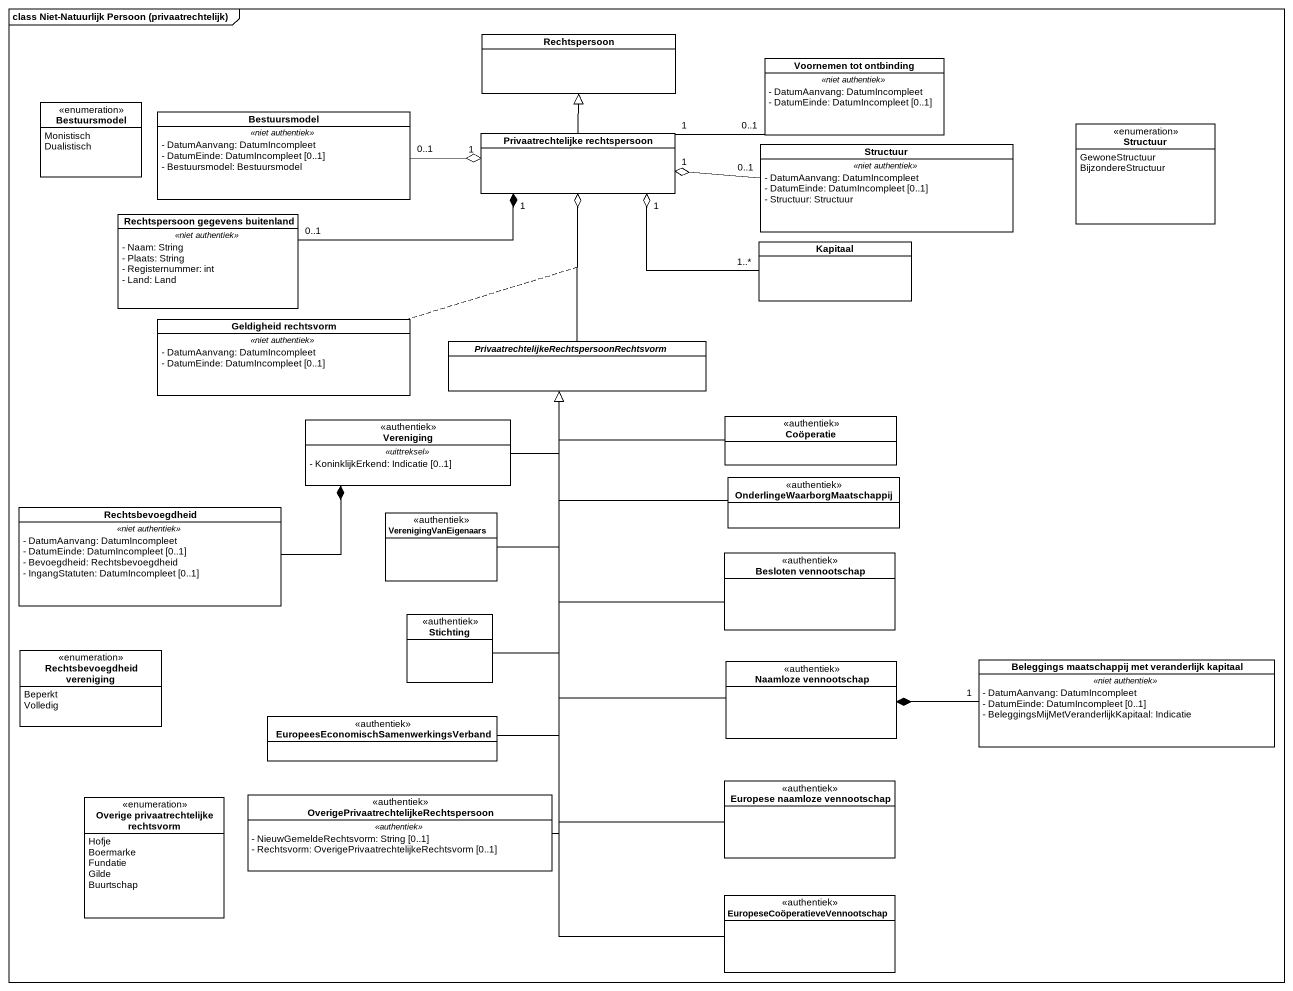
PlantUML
@startuml
mainframe class Niet-Natuurlijk Persoon (privaatrechtelijk)
hide circle
hide empty members
skinparam classAttributeIconSize 0
class Rechtspersoon
class "Voornemen tot ontbinding" as Voornemen_tot_ontbinding {
  .. <<niet authentiek>> ..
  - DatumAanvang: DatumIncompleet
  - DatumEinde: DatumIncompleet [0..1]
}
enum Bestuursmodel {
  Monistisch
  Dualistisch
}
class "Bestuursmodel" as Bestuursmodel_2 {
  .. <<niet authentiek>> ..
  - DatumAanvang: DatumIncompleet
  - DatumEinde: DatumIncompleet [0..1]
  - Bestuursmodel: Bestuursmodel
}
enum Structuur {
  GewoneStructuur
  BijzondereStructuur
}
class "Privaatrechtelijke rechtspersoon" as Privaatrechtelijke
class "Structuur" as Structuur_2 {
  .. <<niet authentiek>> ..
  - DatumAanvang: DatumIncompleet
  - DatumEinde: DatumIncompleet [0..1]
  - Structuur: Structuur
}
class "Rechtspersoon gegevens buitenland" as Rechtspersoon_gegevens {
  .. <<niet authentiek>> ..
  - Naam: String
  - Plaats: String
  - Registernummer: int
  - Land: Land
}
class Kapitaal
class "Geldigheid rechtsvorm" as Geldigheid_rechtsvorm {
  .. <<niet authentiek>> ..
  - DatumAanvang: DatumIncompleet
  - DatumEinde: DatumIncompleet [0..1]
}
abstract class "PrivaatrechtelijkeRechtspersoonRechtsvorm" as PrivaatrechtelijkeRechtspers
class Vereniging <<authentiek>> {
  .. <<uittreksel>> ..
  - KoninklijkErkend: Indicatie [0..1]
}
class Coöperatie <<authentiek>>
class "OnderlingeWaarborgMaatschappij" as OnderlingeWaarborgMaatschapp <<authentiek>>
class Rechtsbevoegdheid {
  .. <<niet authentiek>> ..
  - DatumAanvang: DatumIncompleet
  - DatumEinde: DatumIncompleet [0..1]
  - Bevoegdheid: Rechtsbevoegdheid
  - IngangStatuten: DatumIncompleet [0..1]
}
class VerenigingVanEigenaars <<authentiek>>
class "Besloten vennootschap" as Besloten_vennootschap <<authentiek>>
class Stichting <<authentiek>>
enum "Rechtsbevoegdheid vereniging" as Rechtsbevoegdheid_vereniging {
  Beperkt
  Volledig
}
class "Naamloze vennootschap" as Naamloze_vennootschap <<authentiek>>
class "Beleggings maatschappij met veranderlijk kapitaal" as Beleggings_maatschappij_met {
  .. <<niet authentiek>> ..
  - DatumAanvang: DatumIncompleet
  - DatumEinde: DatumIncompleet [0..1]
  - BeleggingsMijMetVeranderlijkKapitaal: Indicatie
}
class "EuropeesEconomischSamenwerkingsVerband" as EuropeesEconomischSamenwerki <<authentiek>>
class "Europese naamloze vennootschap" as Europese_naamloze <<authentiek>>
enum "Overige privaatrechtelijke rechtsvorm" as Overige_privaatrechtelijke {
  Hofje
  Boermarke
  Fundatie
  Gilde
  Buurtschap
}
class "OverigePrivaatrechtelijkeRechtspersoon" as OverigePrivaatrechtelijkeRec <<authentiek>> {
  .. <<authentiek>> ..
  - NieuwGemeldeRechtsvorm: String [0..1]
  - Rechtsvorm: OverigePrivaatrechtelijkeRechtsvorm [0..1]
}
class "EuropeseCoöperatieveVennootschap" as EuropeseCoöperatieveVennoots <<authentiek>>
Bestuursmodel_2 "0..1" -right-o "1" Privaatrechtelijke
Privaatrechtelijke -up-|> Rechtspersoon
Privaatrechtelijke "1" -right- "0..1" Voornemen_tot_ontbinding
Structuur_2 "0..1" -left-o "1" Privaatrechtelijke
Rechtspersoon_gegevens "0..1" -right-* "1" Privaatrechtelijke
Kapitaal "1..*" -left-o "1" Privaatrechtelijke
PrivaatrechtelijkeRechtspers -up-o Privaatrechtelijke
(PrivaatrechtelijkeRechtspers, Privaatrechtelijke) .. Geldigheid_rechtsvorm
Vereniging -right-|> PrivaatrechtelijkeRechtspers
Vereniging *-left- Rechtsbevoegdheid
Coöperatie -left-|> PrivaatrechtelijkeRechtspers
OnderlingeWaarborgMaatschapp -left-|> PrivaatrechtelijkeRechtspers
VerenigingVanEigenaars -up-|> PrivaatrechtelijkeRechtspers
Besloten_vennootschap -up-|> PrivaatrechtelijkeRechtspers
Stichting -up-|> PrivaatrechtelijkeRechtspers
Naamloze_vennootschap -up-|> PrivaatrechtelijkeRechtspers
Beleggings_maatschappij_met "1" -left-* Naamloze_vennootschap
EuropeesEconomischSamenwerki -up-|> PrivaatrechtelijkeRechtspers
Europese_naamloze -up-|> PrivaatrechtelijkeRechtspers
OverigePrivaatrechtelijkeRec -up-|> PrivaatrechtelijkeRechtspers
EuropeseCoöperatieveVennoots -up-|> PrivaatrechtelijkeRechtspers
@enduml
